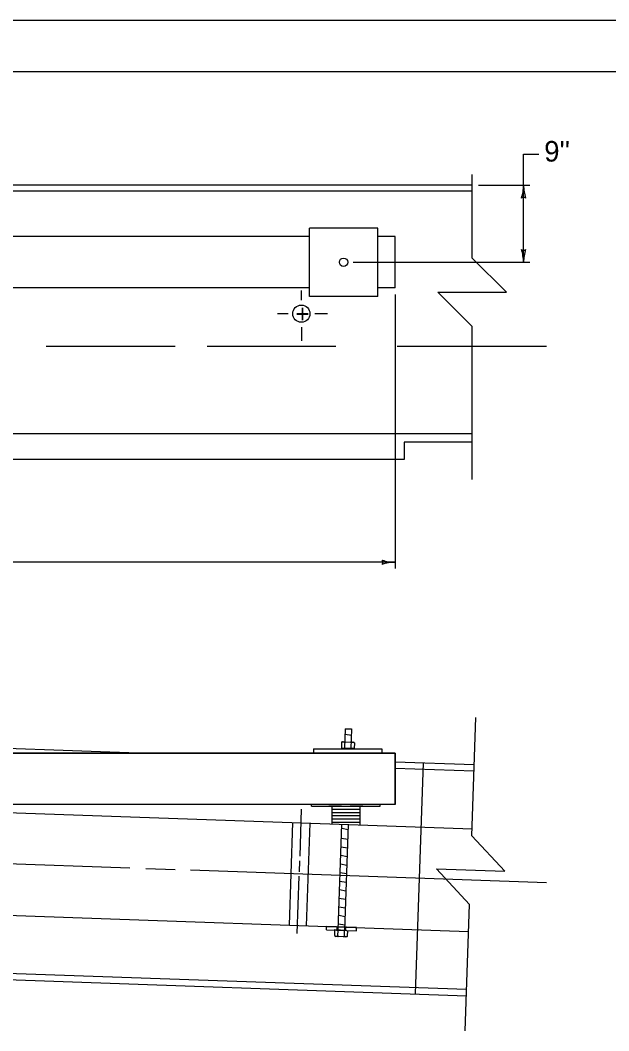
# Model space of a CAD drawing. Extents: x 997.6 to 1036.7, y 998.9 to 1022.7.
# Drawn here: x 1017.12 to 1022.85, y 1012.17 to 1022 of the extents above; entities that cross this region are included whole.
import ezdxf

# ---------------------------------------------------------------- set-up
doc = ezdxf.new("R2010")
doc.units = 0
for name, color, linetype in [('Level 1', 7, 'Continuous'), ('Level 10', 7, 'Continuous'), ('Level 14', 7, 'Continuous')]:
    doc.layers.add(name, color=color, linetype=linetype)

msp = doc.modelspace()

# ---------------------------------------------------------------- linework, layer by layer
at = {"layer": 'Level 1'}
for p, q in [((1022.0202, 1020.6958), (1022.1702, 1020.6958)), ((1021.5202, 1020.3365), (1014.859, 1020.3365)), ((1021.5202, 1020.3958), (1014.9111, 1020.3958)), ((1021.5827, 1020.3958), (1022.0827, 1020.3958)), ((1019.9367, 1019.3125), (1019.9367, 1019.9791)), ((1020.6034, 1019.9791), (1019.9367, 1019.9791)), ((1020.6034, 1019.3125), (1020.6034, 1019.9791)), ((1019.9367, 1019.8958), (1016.8534, 1019.8958)), ((1020.77, 1019.8958), (1020.6034, 1019.8958)), ((1020.77, 1019.3958), (1020.77, 1019.8958)), ((1020.3637, 1019.6458), (1022.0827, 1019.6458)), ((1019.9367, 1019.3958), (1016.8534, 1019.3958)), ((1019.859, 1019.2769), (1019.859, 1019.37)), ((1020.77, 1019.3958), (1020.6034, 1019.3958)), ((1020.77, 1019.3333), (1020.77, 1016.6665)), ((1020.6034, 1019.3125), (1019.9367, 1019.3125)), ((1019.7304, 1019.1458), (1019.6278, 1019.1458)), ((1020.1148, 1019.1458), (1019.9906, 1019.1458)), ((1019.8588, 1018.9948), (1019.8588, 1018.8804)), ((1019.859, 1019.0146), (1019.859, 1018.9215)), ((1017.378, 1018.8313), (1018.6302, 1018.8313)), ((1018.9433, 1018.8313), (1020.1955, 1018.8313)), ((1020.7903, 1018.8313), (1022.2421, 1018.8313)), ((1021.5202, 1017.9791), (1015.0256, 1017.9791)), ((1021.5202, 1017.8956), (1020.8587, 1017.8956)), ((1020.8587, 1017.8956), (1020.8587, 1017.729)), ((1020.8587, 1017.729), (1015.0256, 1017.729)), ((1020.77, 1016.729), (1015.3256, 1016.729)), ((1020.2855, 1015.11), (1020.2788, 1014.9198)), ((1020.2855, 1015.11), (1020.3479, 1015.1078)), ((1020.3479, 1015.1078), (1020.3412, 1014.9152)), ((1020.2836, 1015.0576), (1020.3455, 1015.0466)), ((1020.2836, 1015.0576), (1020.3455, 1015.0466)), ((1016.6939, 1014.9317), (1018.3608, 1014.8734)), ((1019.9757, 1014.915), (1019.9757, 1014.8734)), ((1019.9757, 1014.915), (1020.6424, 1014.915)), ((1020.2465, 1014.9152), (1020.3715, 1014.9152)), ((1020.2497, 1014.9753), (1020.2478, 1014.9209)), ((1020.3727, 1014.9165), (1020.2478, 1014.9209)), ((1020.258, 1014.983), (1020.2732, 1014.9825)), ((1020.2656, 1014.9828), (1020.3593, 1014.9795)), ((1020.2892, 1014.982), (1020.3357, 1014.9803)), ((1020.3517, 1014.9798), (1020.3669, 1014.9792)), ((1020.3747, 1014.971), (1020.3727, 1014.9165)), ((1020.6424, 1014.915), (1020.6424, 1014.8734)), ((1020.77, 1014.8734), (1008.77, 1014.8734)), ((1019.9757, 1014.8734), (1020.2674, 1014.8734)), ((1020.3507, 1014.8734), (1020.6424, 1014.8734)), ((1020.77, 1014.3734), (1020.77, 1014.8734)), ((1020.77, 1014.789), (1021.5399, 1014.762)), ((1020.77, 1014.7264), (1021.5378, 1014.6995)), ((1021.0451, 1014.7793), (1020.9664, 1012.5307)), ((1020.77, 1014.3734), (1008.77, 1014.3734)), ((1014.8604, 1014.3706), (1021.5189, 1014.1374)), ((1019.8459, 1013.8698), (1019.8619, 1014.3272)), ((1019.9581, 1014.3577), (1019.9581, 1014.3734)), ((1019.9581, 1014.3577), (1020.6247, 1014.3577)), ((1020.1248, 1014.3733), (1020.2498, 1014.3733)), ((1020.156, 1014.3577), (1020.156, 1014.2639)), ((1020.156, 1014.3264), (1020.4269, 1014.3265)), ((1020.3331, 1014.3733), (1020.458, 1014.3734)), ((1020.4268, 1014.3577), (1020.4269, 1014.264)), ((1020.6247, 1014.3577), (1020.6247, 1014.3734)), ((1020.156, 1014.2952), (1020.4269, 1014.2952)), ((1020.4269, 1014.264), (1020.156, 1014.2639)), ((1020.156, 1014.2639), (1020.156, 1014.1851)), ((1020.156, 1014.2327), (1020.4269, 1014.2327)), ((1020.4269, 1014.264), (1020.4269, 1014.1756)), ((1019.774, 1014.1985), (1019.739, 1013.1991)), ((1019.9406, 1014.1926), (1019.9056, 1013.1933)), ((1020.156, 1014.2014), (1020.4269, 1014.2015)), ((1020.2168, 1013.1511), (1020.2529, 1014.1817)), ((1020.2515, 1014.1415), (1020.3134, 1014.1305)), ((1020.3154, 1014.1795), (1020.2793, 1013.1489)), ((1020.2482, 1014.0453), (1020.31, 1014.0343)), ((1020.2452, 1013.962), (1020.3071, 1013.951)), ((1018.1902, 1013.7536), (1015.6816, 1013.8415)), ((1020.2423, 1013.8787), (1020.3042, 1013.8677)), ((1018.6305, 1013.7382), (1018.3467, 1013.7482)), ((1022.2421, 1013.6117), (1018.7795, 1013.733)), ((1019.8406, 1013.7188), (1019.8444, 1013.8264)), ((1020.2394, 1013.7954), (1020.3013, 1013.7844)), ((1019.8196, 1013.1196), (1019.8391, 1013.6754)), ((1020.2365, 1013.7122), (1020.2984, 1013.7012)), ((1020.2307, 1013.5456), (1020.2925, 1013.5346)), ((1020.2336, 1013.6289), (1020.2954, 1013.6179)), ((1020.2277, 1013.4623), (1020.2896, 1013.4513)), ((1014.8254, 1013.3712), (1021.4854, 1013.1379)), ((1020.2248, 1013.379), (1020.2867, 1013.368)), ((1020.2219, 1013.2957), (1020.2838, 1013.2847)), ((1020.1023, 1013.1551), (1020.1034, 1013.1863)), ((1020.1023, 1013.1551), (1020.3938, 1013.1449)), ((1020.3949, 1013.1761), (1020.1034, 1013.1863)), ((1020.3025, 1013.1481), (1020.1776, 1013.1525)), ((1020.1837, 1013.0977), (1020.1856, 1013.1522)), ((1020.2064, 1013.1514), (1020.2075, 1013.1827)), ((1020.2149, 1013.0966), (1020.2168, 1013.1511)), ((1020.219, 1013.2125), (1020.2809, 1013.2015)), ((1020.2774, 1013.0944), (1020.2793, 1013.1489)), ((1020.2897, 1013.1485), (1020.2908, 1013.1798)), ((1020.3086, 1013.0933), (1020.3105, 1013.1478)), ((1020.3938, 1013.1449), (1020.3949, 1013.1761)), ((1020.2067, 1013.0889), (1020.1914, 1013.0894)), ((1020.2927, 1013.0859), (1020.199, 1013.0892)), ((1020.2691, 1013.0867), (1020.2227, 1013.0883)), ((1020.3004, 1013.0856), (1020.2851, 1013.0862)), ((1014.8073, 1012.809), (1021.4665, 1012.5757)), ((1014.8555, 1012.7447), (1021.4644, 1012.5133))]:
    msp.add_line(p, q, dxfattribs=at)
for points in [[(1022.0202, 1020.3958), (1022.0202, 1020.6958)], [(1021.5202, 1017.5332), (1021.5202, 1019.0208), (1021.1868, 1019.3541), (1021.8535, 1019.3541), (1021.5202, 1019.6874), (1021.5202, 1020.4991)], [(1022.0202, 1019.6458), (1022.0202, 1020.3958)], [(1021.4529, 1012.1723), (1021.4942, 1013.4017), (1021.1722, 1013.746), (1021.8385, 1013.7236), (1021.5166, 1014.068), (1021.5552, 1015.2179)]]:
    msp.add_lwpolyline(points, dxfattribs=at)
msp.add_lwpolyline([(1008.77, 1014.8734), (1020.77, 1014.8734), (1020.77, 1014.3734), (1008.77, 1014.3734)], close=True, dxfattribs=at)
for centre, radius in [((1020.27, 1019.6458), 0.0415), ((1019.859, 1019.1458), 0.0833)]:
    msp.add_circle(centre, radius, dxfattribs=at)
for centre, radius, start, end in [((1021.6292, 1020.3958), 0.3909, 341.34716, 359.99389), ((1022.4111, 1020.3958), 0.3909, 179.98778, 180), ((1022.4111, 1020.3958), 0.3909, 180, 198.66878), ((1022.0201, 1020.2471), 0.0313, 48.7746, 130.89129), ((1022.0202, 1019.7944), 0.0313, 228.7746, 310.89129), ((1021.6292, 1019.6458), 0.3909, 0, 18.66878), ((1022.4111, 1019.6458), 0.3909, 161.34716, 179.99389), ((1021.6292, 1019.6458), 0.3909, 359.98778, 0), ((1020.6214, 1016.7291), 0.0313, 318.7746, 40.89129), ((1020.77, 1016.3381), 0.3909, 90, 108.66878), ((1020.77, 1017.12), 0.3909, 251.34716, 269.99389), ((1020.77, 1016.3381), 0.3909, 89.98778, 90), ((1020.2577, 1014.975), 0.008, 87.99419, 177.99419), ((1020.273, 1014.9745), 0.008, 357.99419, 87.99419), ((1020.289, 1014.974), 0.008, 177.99419, 177.99419), ((1020.289, 1014.974), 0.008, 87.99419, 177.99419), ((1020.3354, 1014.9723), 0.008, 357.99419, 87.99419), ((1020.3514, 1014.9718), 0.008, 87.99419, 177.99419), ((1020.3667, 1014.9712), 0.008, 357.99419, 87.99419), ((1020.1917, 1013.0974), 0.008, 177.99419, 267.99419), ((1020.2069, 1013.0969), 0.008, 267.99419, 357.99419), ((1020.2229, 1013.0963), 0.008, 177.99419, 267.99419), ((1020.2694, 1013.0947), 0.008, 357.99419, 357.99419), ((1020.2694, 1013.0947), 0.008, 267.99419, 357.99419), ((1020.2854, 1013.0941), 0.008, 177.99419, 267.99419), ((1020.3006, 1013.0936), 0.008, 267.99419, 357.99419)]:
    msp.add_arc(centre, radius, start, end, dxfattribs=at)
at = {"layer": 'Level 10'}
msp.add_line((1007, 1021.5), (1035.5, 1021.5), dxfattribs=at)
at = {"layer": 'Level 14'}
msp.add_line((1000, 1022), (1036, 1022), dxfattribs=at)

# ---------------------------------------------------------------- texts
at = {"layer": 'Level 1'}
for s, height, p in [("9''", 0.2, (1022.2214, 1020.6254)), ('+', 0.175, (1019.8025, 1019.0583))]:
    msp.add_text(s, height=height, dxfattribs=at).set_placement(p)

doc.saveas('drawing.dxf')
